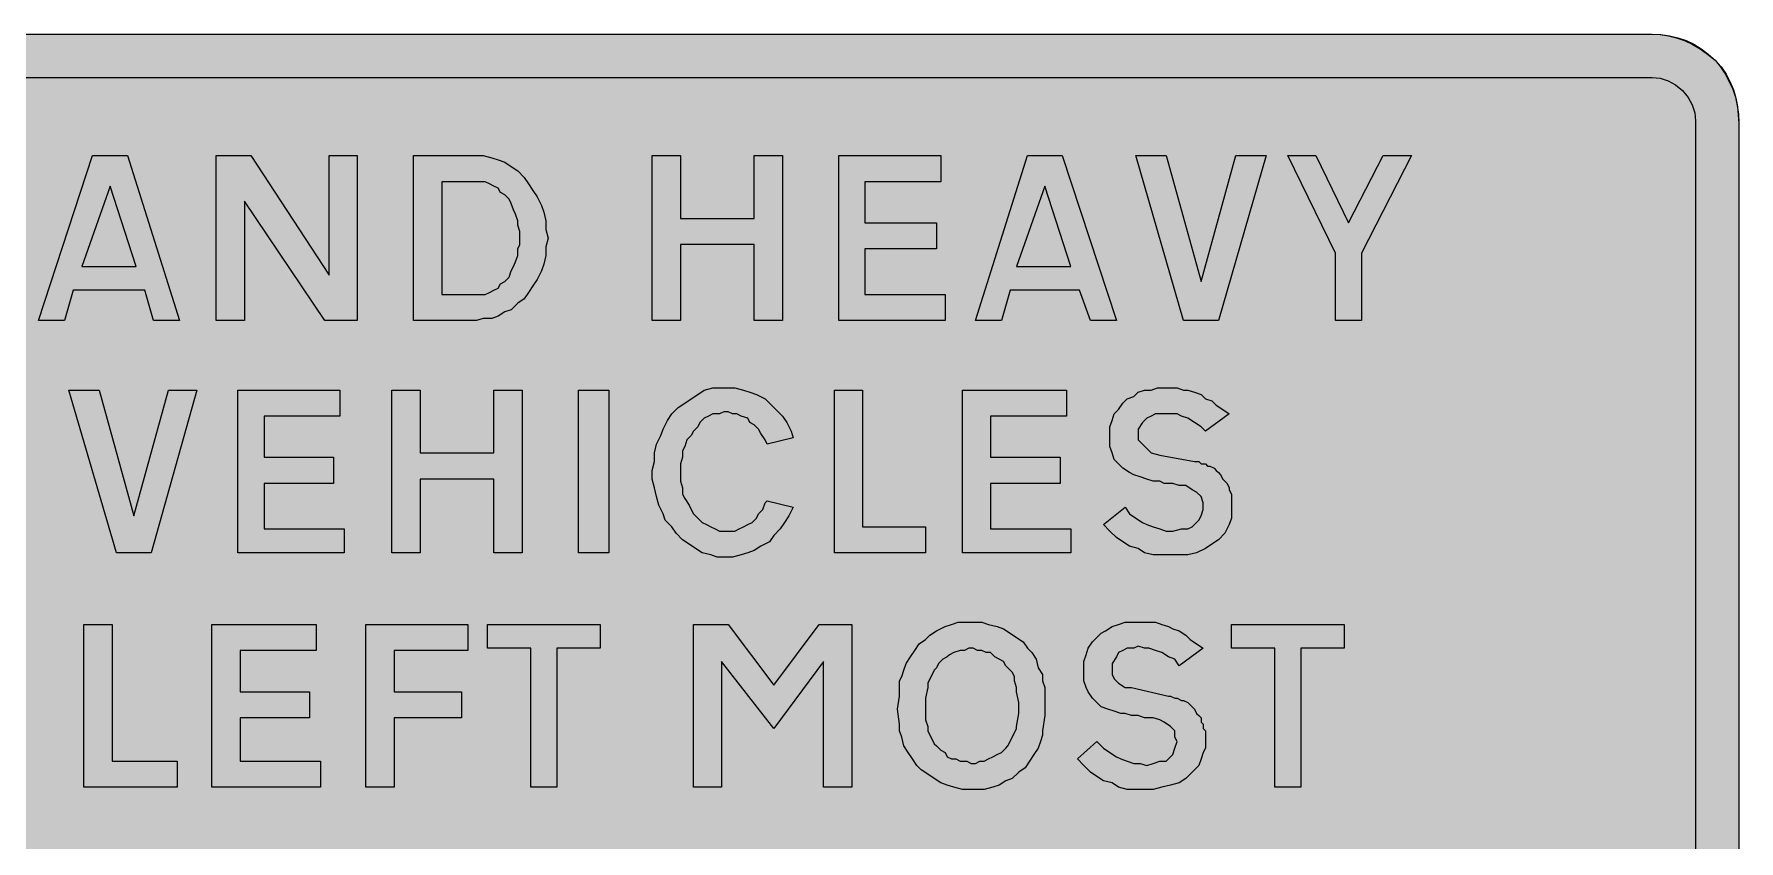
# Model space of a CAD drawing. Header units: metres. Extents: x 69 to 500, y 13 to 261.
# Drawn here: x 264.1 to 499.9, y 149.5 to 261 of the extents above; entities that cross this region are included whole.
import ezdxf

# ---------------------------------------------------------------- set-up
doc = ezdxf.new("R2010")
doc.units = ezdxf.units.M
for name, color, linetype, true_color in [('FILL_BLUE_0000FF', 7, 'Continuous', 0x0000ff), ('FILL_WHITE_FFFFFF', 7, 'Continuous', 0xffffff), ('STROKE_BLUE_0000FF', 7, 'Continuous', 0x0000ff)]:
    doc.layers.add(name, color=color, linetype=linetype, true_color=true_color)

msp = doc.modelspace()

# ---------------------------------------------------------------- hatches: boundary and pattern name
at = {"layer": 'FILL_BLUE_0000FF', "true_color": 0x0000ff}
h = msp.add_hatch(color=7, dxfattribs=at)
h.dxf.hatch_style = 1
h.paths.add_polyline_path([(487.95, 255), (489.07, 254.89), (490.16, 254.55), (491.2, 253.99), (492.15, 253.2), (492.94, 252.25), (493.5, 251.21), (493.84, 250.12), (493.95, 249), (493.95, 25.2), (493.91, 24), (493.65, 22.8), (493.01, 21.75), (492.15, 20.7), (491.25, 19.99), (490.35, 19.5), (489.15, 19.09), (487.95, 18.9), (80.85, 18.9), (79.73, 19.01), (78.64, 19.35), (77.6, 19.91), (76.65, 20.7), (75.79, 21.75), (75.15, 22.8), (74.89, 24), (74.85, 25.2), (74.85, 249), (74.96, 250.12), (75.3, 251.21), (75.86, 252.25), (76.65, 253.2), (77.6, 253.99), (78.64, 254.55), (79.73, 254.89), (80.85, 255), (487.95, 255)])
at = {"layer": 'FILL_WHITE_FFFFFF', "true_color": 0xffffff}
h = msp.add_hatch(color=7, dxfattribs=at)
h.dxf.hatch_style = 1
h.paths.add_polyline_path([(487.95, 261), (489.07, 260.94), (490.2, 260.78), (491.31, 260.49), (492.41, 260.1), (493.5, 259.59), (494.57, 258.98), (495.62, 258.24), (496.65, 257.4), (497.48, 256.46), (498.18, 255.45), (498.75, 254.38), (499.2, 253.28), (499.54, 252.14), (499.77, 250.99), (499.95, 248.7), (499.95, 25.2), (499.87, 22.95), (499.7, 21.83), (499.35, 20.7), (498.84, 19.58), (498.22, 18.49), (497.49, 17.45), (496.65, 16.5), (495.7, 15.66), (494.66, 14.93), (493.57, 14.31), (492.45, 13.8), (491.32, 13.41), (490.2, 13.13), (489.07, 12.96), (487.95, 12.9), (80.85, 12.9), (79.73, 12.96), (78.61, 13.13), (77.51, 13.41), (76.42, 13.8), (75.37, 14.31), (74.35, 14.93), (73.38, 15.66), (72.45, 16.5), (71.52, 17.44), (70.75, 18.45), (70.12, 19.52), (69.64, 20.63), (69.28, 21.76), (69.03, 22.91), (68.85, 25.2), (68.85, 248.7), (69.03, 250.99), (69.28, 252.14), (69.64, 253.28), (70.12, 254.38), (70.75, 255.45), (71.52, 256.46), (72.45, 257.4), (73.38, 258.24), (74.35, 258.98), (75.37, 259.59), (76.42, 260.1), (77.51, 260.49), (78.61, 260.78), (79.73, 260.94), (80.85, 261), (487.95, 261)])
h = msp.add_hatch(color=7, dxfattribs=at)
h.dxf.hatch_style = 1
h.paths.add_polyline_path([(277.05, 244.2), (284.25, 221.4), (280.65, 221.4), (279.45, 225.6), (269.55, 225.6), (268.35, 221.4), (264.75, 221.4), (272.25, 244.2), (277.05, 244.2)])
h.paths.add_polyline_path([(274.65, 240), (270.75, 228.9), (278.25, 228.9), (274.65, 240)], flags=16)
h = msp.add_hatch(color=7, dxfattribs=at)
h.dxf.hatch_style = 1
h.paths.add_polyline_path([(294.15, 244.2), (304.95, 227.7), (304.95, 244.2), (308.85, 244.2), (308.85, 221.4), (304.35, 221.4), (293.25, 237.9), (293.25, 221.4), (289.35, 221.4), (289.35, 244.2), (294.15, 244.2)])
h = msp.add_hatch(color=7, dxfattribs=at)
h.dxf.hatch_style = 1
h.paths.add_polyline_path([(326.25, 244.2), (327.45, 243.9), (328.35, 243.6), (329.25, 243.3), (330.15, 242.7), (331.05, 242.1), (331.95, 241.2), (332.55, 240.3), (333.15, 239.4), (333.75, 238.5), (334.35, 237.3), (334.65, 236.4), (334.95, 235.2), (334.95, 234), (335.25, 232.8), (334.95, 231.6), (334.95, 230.4), (334.65, 229.2), (334.35, 228.3), (333.75, 227.1), (333.15, 226.2), (332.55, 225.3), (331.95, 224.4), (331.05, 223.8), (330.15, 222.9), (329.25, 222.6), (328.35, 222), (327.45, 221.7), (326.25, 221.7), (325.35, 221.4), (316.65, 221.4), (316.65, 244.2), (325.35, 244.2), (326.25, 244.2)])
h.paths.add_polyline_path([(326.55, 225), (327.15, 225.3), (327.75, 225.6), (328.35, 225.9), (328.65, 226.5), (329.25, 226.8), (329.85, 227.4), (330.15, 228.3), (330.45, 228.9), (330.75, 229.5), (331.05, 230.4), (331.05, 231.3), (331.35, 231.9), (331.35, 232.8), (331.35, 233.7), (331.05, 234.6), (331.05, 235.2), (330.75, 236.1), (330.45, 236.7), (330.15, 237.6), (329.85, 238.2), (329.25, 238.8), (328.65, 239.1), (328.35, 239.7), (327.75, 240), (327.15, 240.3), (326.55, 240.6), (325.95, 240.6), (325.35, 240.6), (320.55, 240.6), (320.55, 225), (325.35, 225), (325.95, 225), (326.55, 225)], flags=16)
h = msp.add_hatch(color=7, dxfattribs=at)
h.dxf.hatch_style = 1
h.paths.add_polyline_path([(353.55, 244.2), (353.55, 235.5), (363.75, 235.5), (363.75, 244.2), (367.65, 244.2), (367.65, 221.4), (363.75, 221.4), (363.75, 231.9), (353.55, 231.9), (353.55, 221.4), (349.65, 221.4), (349.65, 244.2), (353.55, 244.2)])
h = msp.add_hatch(color=7, dxfattribs=at)
h.dxf.hatch_style = 1
h.paths.add_polyline_path([(389.55, 244.2), (389.55, 240.6), (379.05, 240.6), (379.05, 234.9), (388.95, 234.9), (388.95, 231.3), (379.05, 231.3), (379.05, 225), (390.15, 225), (390.15, 221.4), (375.45, 221.4), (375.45, 244.2), (389.55, 244.2)])
h = msp.add_hatch(color=7, dxfattribs=at)
h.dxf.hatch_style = 1
h.paths.add_polyline_path([(406.35, 244.2), (413.85, 221.4), (410.25, 221.4), (408.75, 225.6), (399.15, 225.6), (397.95, 221.4), (394.35, 221.4), (401.55, 244.2), (406.35, 244.2)])
h.paths.add_polyline_path([(403.95, 240), (400.05, 228.9), (407.55, 228.9), (403.95, 240)], flags=16)
h = msp.add_hatch(color=7, dxfattribs=at)
h.dxf.hatch_style = 1
h.paths.add_polyline_path([(420.75, 244.2), (425.55, 226.8), (430.35, 244.2), (434.55, 244.2), (427.95, 221.4), (423.15, 221.4), (416.55, 244.2), (420.75, 244.2)])
h = msp.add_hatch(color=7, dxfattribs=at)
h.dxf.hatch_style = 1
h.paths.add_polyline_path([(441.45, 244.2), (445.95, 234.9), (450.75, 244.2), (454.65, 244.2), (447.75, 230.7), (447.75, 221.4), (444.15, 221.4), (444.15, 230.7), (437.55, 244.2), (441.45, 244.2)])
h = msp.add_hatch(color=7, dxfattribs=at)
h.dxf.hatch_style = 1
h.paths.add_polyline_path([(273.15, 211.8), (277.95, 194.4), (282.75, 211.8), (286.65, 211.8), (280.35, 189.3), (275.55, 189.3), (268.95, 211.8), (273.15, 211.8)])
h = msp.add_hatch(color=7, dxfattribs=at)
h.dxf.hatch_style = 1
h.paths.add_polyline_path([(306.45, 211.8), (306.45, 208.2), (295.95, 208.2), (295.95, 202.5), (305.55, 202.5), (305.55, 198.9), (295.95, 198.9), (295.95, 192.6), (307.05, 192.6), (307.05, 189.3), (292.35, 189.3), (292.35, 211.8), (306.45, 211.8)])
h = msp.add_hatch(color=7, dxfattribs=at)
h.dxf.hatch_style = 1
h.paths.add_polyline_path([(317.55, 211.8), (317.55, 203.1), (327.75, 203.1), (327.75, 211.8), (331.65, 211.8), (331.65, 189.3), (327.75, 189.3), (327.75, 199.5), (317.55, 199.5), (317.55, 189.3), (313.65, 189.3), (313.65, 211.8), (317.55, 211.8)])
h = msp.add_hatch(color=7, dxfattribs=at)
h.dxf.hatch_style = 1
h.paths.add_polyline_path([(343.65, 211.8), (343.65, 189.3), (339.45, 189.3), (339.45, 211.8), (343.65, 211.8)])
h = msp.add_hatch(color=7, dxfattribs=at)
h.dxf.hatch_style = 1
h.paths.add_polyline_path([(368.55, 194.4), (367.95, 193.5), (367.35, 192.6), (366.45, 191.7), (365.85, 190.8), (364.65, 190.2), (363.75, 189.6), (362.85, 189.3), (361.95, 189), (360.75, 188.7), (359.85, 188.7), (358.65, 188.7), (357.75, 189), (356.55, 189.3), (355.65, 189.9), (354.75, 190.5), (353.85, 191.1), (352.95, 192), (352.35, 192.9), (351.45, 193.8), (351.15, 194.7), (350.55, 195.9), (350.25, 197.1), (349.95, 198.3), (349.65, 199.5), (349.65, 200.7), (349.95, 201.9), (349.95, 203.1), (350.25, 204.3), (350.85, 205.5), (351.15, 206.4), (351.75, 207.6), (352.35, 208.5), (353.25, 209.4), (354.15, 210), (355.05, 210.6), (355.95, 211.2), (356.85, 211.8), (358.05, 212.1), (358.95, 212.1), (360.15, 212.1), (361.05, 212.1), (362.25, 211.8), (363.15, 211.5), (364.05, 211.2), (365.25, 210.6), (366.15, 209.7), (366.75, 209.1), (367.65, 208.2), (368.25, 207.3), (368.85, 206.1), (369.15, 205.2), (365.55, 204.3), (365.25, 204.9), (364.65, 205.8), (364.35, 206.4), (363.75, 207), (363.15, 207.3), (362.85, 207.9), (361.95, 208.2), (361.35, 208.5), (360.75, 208.5), (360.15, 208.8), (359.55, 208.8), (358.95, 208.5), (358.05, 208.5), (357.45, 208.2), (356.85, 207.9), (356.25, 207.3), (355.95, 206.7), (355.35, 206.1), (355.05, 205.5), (354.45, 204.9), (354.15, 204), (353.85, 203.4), (353.85, 202.5), (353.55, 201.6), (353.55, 200.7), (353.55, 200.1), (353.55, 199.2), (353.85, 198.3), (353.85, 197.4), (354.15, 196.8), (354.75, 195.9), (355.05, 195.3), (355.35, 194.7), (355.95, 194.1), (356.55, 193.5), (357.15, 193.2), (357.75, 192.9), (358.35, 192.6), (358.95, 192.3), (359.55, 192.3), (360.15, 192.3), (361.05, 192.3), (361.65, 192.6), (362.25, 192.9), (362.85, 193.2), (363.45, 193.5), (364.05, 194.1), (364.35, 194.7), (364.95, 195.3), (365.25, 196.2), (365.55, 196.5), (369.15, 195.6), (368.55, 194.4)])
h = msp.add_hatch(color=7, dxfattribs=at)
h.dxf.hatch_style = 1
h.paths.add_polyline_path([(378.75, 211.8), (378.75, 192.9), (387.45, 192.9), (387.45, 189.3), (374.85, 189.3), (374.85, 211.8), (378.75, 211.8)])
h = msp.add_hatch(color=7, dxfattribs=at)
h.dxf.hatch_style = 1
h.paths.add_polyline_path([(406.95, 211.8), (406.95, 208.2), (396.45, 208.2), (396.45, 202.5), (406.05, 202.5), (406.05, 198.9), (396.45, 198.9), (396.45, 192.6), (407.55, 192.6), (407.55, 189.3), (392.55, 189.3), (392.55, 211.8), (406.95, 211.8)])
h = msp.add_hatch(color=7, dxfattribs=at)
h.dxf.hatch_style = 1
h.paths.add_polyline_path([(415.65, 194.7), (416.55, 194.1), (417.45, 193.5), (418.05, 193.2), (418.95, 192.9), (419.85, 192.6), (420.75, 192.3), (421.65, 192.3), (422.85, 192.6), (423.75, 192.6), (424.35, 192.9), (424.95, 193.5), (425.25, 193.8), (425.55, 194.4), (425.85, 195.3), (425.85, 196.2), (425.55, 197.1), (424.95, 197.7), (424.35, 198), (423.45, 198.6), (422.55, 198.6), (421.65, 198.9), (420.45, 198.9), (419.85, 199.2), (418.95, 199.2), (418.05, 199.5), (417.15, 199.8), (416.25, 200.1), (415.65, 200.4), (414.75, 201), (414.15, 201.6), (413.55, 202.2), (413.25, 203.1), (412.95, 204), (412.95, 204.9), (412.95, 205.8), (412.95, 206.7), (413.25, 207.6), (413.55, 208.5), (414.15, 209.1), (414.75, 210), (415.35, 210.6), (416.25, 210.9), (416.85, 211.5), (417.75, 211.8), (418.65, 211.8), (419.55, 212.1), (420.45, 212.1), (421.35, 212.1), (422.25, 212.1), (423.15, 211.8), (423.75, 211.8), (424.65, 211.5), (425.55, 211.2), (426.15, 210.6), (427.05, 210.3), (427.65, 209.7), (428.55, 209.1), (429.45, 208.5), (426.15, 206.1), (425.55, 206.7), (424.65, 207.3), (423.75, 207.9), (422.85, 208.2), (422.25, 208.5), (421.35, 208.5), (420.45, 208.5), (419.85, 208.5), (419.25, 208.5), (418.65, 208.2), (418.05, 207.9), (417.45, 207.3), (416.85, 206.4), (416.85, 205.8), (416.85, 204.9), (417.45, 204.3), (418.05, 203.7), (418.65, 203.1), (419.85, 202.8), (424.65, 201.9), (425.25, 201.9), (425.55, 201.6), (426.15, 201.6), (426.45, 201.3), (426.75, 201.3), (427.35, 201), (427.65, 200.7), (427.95, 200.4), (428.25, 200.1), (428.55, 199.5), (428.85, 199.2), (429.15, 198.9), (429.45, 198.3), (429.45, 198), (429.75, 197.4), (429.75, 197.1), (429.75, 196.5), (429.75, 196.2), (429.75, 195.6), (429.75, 194.7), (429.75, 194.1), (429.45, 193.2), (428.85, 192), (427.95, 191.1), (427.05, 190.5), (426.15, 189.9), (424.95, 189.3), (423.75, 189), (422.55, 189), (421.35, 189), (420.15, 189), (418.95, 189), (417.75, 189.3), (416.85, 189.9), (415.65, 190.2), (414.75, 190.8), (413.85, 191.4), (412.95, 192.3), (412.05, 193.2), (415.05, 195.6), (415.65, 194.7)])
h = msp.add_hatch(color=7, dxfattribs=at)
h.dxf.hatch_style = 1
h.paths.add_polyline_path([(274.95, 179.4), (274.95, 160.5), (283.95, 160.5), (283.95, 156.9), (271.05, 156.9), (271.05, 179.4), (274.95, 179.4)])
h = msp.add_hatch(color=7, dxfattribs=at)
h.dxf.hatch_style = 1
h.paths.add_polyline_path([(303.15, 179.4), (303.15, 175.8), (292.65, 175.8), (292.65, 170.1), (302.25, 170.1), (302.25, 166.5), (292.65, 166.5), (292.65, 160.5), (303.75, 160.5), (303.75, 156.9), (288.75, 156.9), (288.75, 179.4), (303.15, 179.4)])
h = msp.add_hatch(color=7, dxfattribs=at)
h.dxf.hatch_style = 1
h.paths.add_polyline_path([(324.15, 179.4), (324.15, 175.8), (313.95, 175.8), (313.95, 170.1), (323.25, 170.1), (323.25, 166.5), (313.95, 166.5), (313.95, 156.9), (310.05, 156.9), (310.05, 179.4), (324.15, 179.4)])
h = msp.add_hatch(color=7, dxfattribs=at)
h.dxf.hatch_style = 1
h.paths.add_polyline_path([(342.45, 179.4), (342.45, 176.1), (336.45, 176.1), (336.45, 156.9), (332.85, 156.9), (332.85, 176.1), (326.85, 176.1), (326.85, 179.4), (342.45, 179.4)])
h = msp.add_hatch(color=7, dxfattribs=at)
h.dxf.hatch_style = 1
h.paths.add_polyline_path([(360.15, 179.4), (366.45, 171), (372.75, 179.4), (377.25, 179.4), (377.25, 156.9), (373.35, 156.9), (373.35, 174.3), (366.45, 165), (359.25, 174.3), (359.25, 156.9), (355.35, 156.9), (355.35, 179.4), (360.15, 179.4)])
h = msp.add_hatch(color=7, dxfattribs=at)
h.dxf.hatch_style = 1
h.paths.add_polyline_path([(403.95, 168.6), (403.95, 166.8), (403.65, 164.7), (403.65, 164.1), (403.35, 163.2), (403.05, 162.3), (402.45, 161.4), (401.85, 160.5), (401.25, 159.6), (400.35, 159), (399.45, 158.1), (398.55, 157.8), (397.65, 157.2), (396.75, 156.9), (395.55, 156.6), (394.65, 156.6), (393.45, 156.6), (392.55, 156.6), (391.35, 156.9), (390.45, 157.2), (389.55, 157.5), (388.65, 158.1), (387.75, 158.7), (386.85, 159.3), (386.25, 159.9), (385.65, 160.8), (385.05, 161.7), (384.45, 162.6), (384.15, 163.8), (383.85, 164.7), (383.85, 165.6), (383.55, 167.7), (383.85, 169.5), (383.85, 171.6), (384.15, 172.2), (384.45, 173.1), (384.75, 174), (385.35, 174.9), (385.95, 175.8), (386.55, 176.7), (387.45, 177.3), (388.05, 177.9), (388.95, 178.5), (390.15, 179.1), (391.05, 179.4), (391.95, 179.7), (393.15, 179.7), (394.05, 179.7), (395.25, 179.7), (396.15, 179.4), (397.35, 179.1), (398.25, 178.8), (399.15, 178.2), (400.05, 177.6), (400.95, 177), (401.55, 176.1), (402.15, 175.5), (402.75, 174.6), (403.05, 173.4), (403.65, 172.5), (403.65, 171.6), (403.95, 170.7), (403.95, 168.6)])
h.paths.add_polyline_path([(399.75, 172.2), (399.45, 172.8), (399.15, 173.1), (398.55, 173.7), (398.25, 174.3), (397.65, 174.6), (397.05, 174.9), (396.45, 175.5), (395.85, 175.5), (395.25, 175.8), (394.65, 175.8), (394.05, 176.1), (393.45, 176.1), (392.85, 175.8), (392.25, 175.8), (391.35, 175.5), (390.75, 175.2), (390.45, 174.9), (389.85, 174.6), (389.25, 174), (388.95, 173.4), (388.65, 173.1), (388.35, 172.5), (388.05, 171.9), (387.75, 171.3), (387.75, 170.7), (387.45, 169.2), (387.45, 167.7), (387.45, 166.2), (387.75, 165.3), (387.75, 164.7), (388.05, 164.1), (388.35, 163.5), (388.65, 162.9), (388.95, 162.6), (389.55, 162), (390.15, 161.7), (390.45, 161.1), (391.05, 160.8), (391.65, 160.8), (392.25, 160.5), (393.15, 160.5), (393.75, 160.2), (394.35, 160.2), (394.95, 160.5), (395.55, 160.5), (396.15, 160.8), (396.75, 161.1), (397.35, 161.4), (397.95, 161.7), (398.55, 162.3), (398.85, 162.6), (399.15, 163.2), (399.45, 163.8), (399.75, 164.4), (400.05, 165), (400.05, 165.3), (400.35, 167.1), (400.35, 168.6), (400.05, 170.1), (400.05, 170.7), (399.75, 171.6), (399.75, 172.2)], flags=16)
h = msp.add_hatch(color=7, dxfattribs=at)
h.dxf.hatch_style = 1
h.paths.add_polyline_path([(412.05, 162.3), (412.95, 161.7), (413.85, 161.1), (414.45, 160.8), (415.35, 160.5), (416.25, 160.2), (417.15, 160.2), (418.05, 159.9), (418.95, 160.2), (419.85, 160.5), (420.75, 160.5), (421.35, 161.1), (421.65, 161.4), (421.95, 162.3), (422.25, 163.2), (421.95, 163.8), (421.95, 164.7), (421.35, 165.3), (420.45, 165.9), (419.85, 166.2), (418.95, 166.5), (417.75, 166.5), (416.85, 166.8), (415.95, 166.8), (415.05, 167.1), (414.45, 167.1), (413.55, 167.4), (412.65, 167.7), (411.75, 168), (411.15, 168.6), (410.55, 169.2), (409.95, 170.1), (409.65, 170.7), (409.35, 171.6), (409.35, 172.5), (409.35, 173.4), (409.35, 174.3), (409.65, 175.2), (409.95, 176.1), (410.55, 177), (411.15, 177.6), (411.75, 178.2), (412.35, 178.5), (413.25, 179.1), (414.15, 179.4), (415.05, 179.7), (415.95, 179.7), (416.85, 179.7), (417.75, 179.7), (418.65, 179.7), (419.25, 179.7), (420.15, 179.4), (421.05, 179.1), (421.65, 178.8), (422.55, 178.5), (423.45, 177.9), (424.05, 177.3), (424.95, 176.7), (425.85, 176.1), (422.55, 173.7), (421.95, 174.6), (421.05, 174.9), (420.15, 175.5), (419.25, 175.8), (418.35, 176.1), (417.75, 176.1), (416.85, 176.4), (416.25, 176.1), (415.35, 176.1), (414.75, 175.8), (414.15, 175.5), (413.85, 174.9), (413.25, 174), (413.25, 173.4), (413.25, 172.5), (413.55, 171.9), (414.15, 171.3), (415.05, 170.7), (415.95, 170.7), (421.05, 169.5), (421.35, 169.5), (421.95, 169.2), (422.25, 169.2), (422.85, 168.9), (423.15, 168.9), (423.75, 168.6), (424.05, 168.3), (424.35, 168), (424.65, 167.7), (424.95, 167.1), (425.25, 166.8), (425.55, 166.5), (425.55, 165.9), (425.85, 165.6), (425.85, 165), (426.15, 164.7), (426.15, 164.1), (426.15, 163.8), (426.15, 163.2), (426.15, 162.3), (425.85, 161.7), (425.55, 160.8), (425.25, 159.9), (424.35, 159), (423.45, 158.1), (422.55, 157.5), (421.35, 157.2), (420.15, 156.9), (418.95, 156.6), (417.75, 156.6), (416.55, 156.6), (415.35, 156.6), (414.15, 156.9), (413.25, 157.5), (412.05, 157.8), (411.15, 158.4), (410.25, 159), (409.35, 159.9), (408.45, 160.8), (411.15, 163.2), (412.05, 162.3)])
h = msp.add_hatch(color=7, dxfattribs=at)
h.dxf.hatch_style = 1
h.paths.add_polyline_path([(445.35, 179.4), (445.35, 176.1), (439.35, 176.1), (439.35, 156.9), (435.75, 156.9), (435.75, 176.1), (429.75, 176.1), (429.75, 179.4), (445.35, 179.4)])

# ---------------------------------------------------------------- linework, layer by layer
at = {"layer": 'FILL_BLUE_0000FF', "lineweight": 0, "true_color": 0x0000ff}
msp.add_lwpolyline([(80.85, 255), (487.95, 255), (489.07, 254.89), (490.16, 254.55), (491.2, 253.99), (492.15, 253.2), (492.94, 252.25), (493.5, 251.21), (493.84, 250.12), (493.95, 249), (493.95, 25.2), (493.91, 24), (493.65, 22.8), (493.01, 21.75), (492.15, 20.7), (491.25, 19.99), (490.35, 19.5), (489.15, 19.09), (487.95, 18.9), (80.85, 18.9)], dxfattribs=at)
at = {"layer": 'FILL_WHITE_FFFFFF', "lineweight": 0, "true_color": 0xffffff}
msp.add_lwpolyline([(80.85, 261), (487.95, 261), (489.07, 260.94), (490.2, 260.78), (491.31, 260.49), (492.41, 260.1), (493.5, 259.59), (494.57, 258.98), (495.62, 258.24), (496.65, 257.4), (497.48, 256.46), (498.18, 255.45), (498.75, 254.38), (499.2, 253.28), (499.54, 252.14), (499.77, 250.99), (499.95, 248.7), (499.95, 25.2)], dxfattribs=at)
for points in [[(277.05, 244.2), (284.25, 221.4), (280.65, 221.4), (279.45, 225.6), (269.55, 225.6), (268.35, 221.4), (264.75, 221.4), (272.25, 244.2)], [(294.15, 244.2), (304.95, 227.7), (304.95, 244.2), (308.85, 244.2), (308.85, 221.4), (304.35, 221.4), (293.25, 237.9), (293.25, 221.4), (289.35, 221.4), (289.35, 244.2)], [(326.25, 244.2), (327.45, 243.9), (328.35, 243.6), (329.25, 243.3), (330.15, 242.7), (331.05, 242.1), (331.95, 241.2), (332.55, 240.3), (333.15, 239.4), (333.75, 238.5), (334.35, 237.3), (334.65, 236.4), (334.95, 235.2), (334.95, 234), (335.25, 232.8), (334.95, 231.6), (334.95, 230.4), (334.65, 229.2), (334.35, 228.3), (333.75, 227.1), (333.15, 226.2), (332.55, 225.3), (331.95, 224.4), (331.05, 223.8), (330.15, 222.9), (329.25, 222.6), (328.35, 222), (327.45, 221.7), (326.25, 221.7), (325.35, 221.4), (316.65, 221.4), (316.65, 244.2), (325.35, 244.2)], [(353.55, 244.2), (353.55, 235.5), (363.75, 235.5), (363.75, 244.2), (367.65, 244.2), (367.65, 221.4), (363.75, 221.4), (363.75, 231.9), (353.55, 231.9), (353.55, 221.4), (349.65, 221.4), (349.65, 244.2)], [(389.55, 244.2), (389.55, 240.6), (379.05, 240.6), (379.05, 234.9), (388.95, 234.9), (388.95, 231.3), (379.05, 231.3), (379.05, 225), (390.15, 225), (390.15, 221.4), (375.45, 221.4), (375.45, 244.2)], [(406.35, 244.2), (413.85, 221.4), (410.25, 221.4), (408.75, 225.6), (399.15, 225.6), (397.95, 221.4), (394.35, 221.4), (401.55, 244.2)], [(420.75, 244.2), (425.55, 226.8), (430.35, 244.2), (434.55, 244.2), (427.95, 221.4), (423.15, 221.4), (416.55, 244.2)], [(441.45, 244.2), (445.95, 234.9), (450.75, 244.2), (454.65, 244.2), (447.75, 230.7), (447.75, 221.4), (444.15, 221.4), (444.15, 230.7), (437.55, 244.2)], [(326.55, 225), (327.15, 225.3), (327.75, 225.6), (328.35, 225.9), (328.65, 226.5), (329.25, 226.8), (329.85, 227.4), (330.15, 228.3), (330.45, 228.9), (330.75, 229.5), (331.05, 230.4), (331.05, 231.3), (331.35, 231.9), (331.35, 232.8), (331.35, 233.7), (331.05, 234.6), (331.05, 235.2), (330.75, 236.1), (330.45, 236.7), (330.15, 237.6), (329.85, 238.2), (329.25, 238.8), (328.65, 239.1), (328.35, 239.7), (327.75, 240), (327.15, 240.3), (326.55, 240.6), (325.95, 240.6), (325.35, 240.6), (320.55, 240.6), (320.55, 225), (325.35, 225), (325.95, 225)], [(274.65, 240), (270.75, 228.9), (278.25, 228.9)], [(403.95, 240), (400.05, 228.9), (407.55, 228.9)], [(273.15, 211.8), (277.95, 194.4), (282.75, 211.8), (286.65, 211.8), (280.35, 189.3), (275.55, 189.3), (268.95, 211.8)], [(306.45, 211.8), (306.45, 208.2), (295.95, 208.2), (295.95, 202.5), (305.55, 202.5), (305.55, 198.9), (295.95, 198.9), (295.95, 192.6), (307.05, 192.6), (307.05, 189.3), (292.35, 189.3), (292.35, 211.8)], [(317.55, 211.8), (317.55, 203.1), (327.75, 203.1), (327.75, 211.8), (331.65, 211.8), (331.65, 189.3), (327.75, 189.3), (327.75, 199.5), (317.55, 199.5), (317.55, 189.3), (313.65, 189.3), (313.65, 211.8)], [(343.65, 211.8), (343.65, 189.3), (339.45, 189.3), (339.45, 211.8)], [(368.55, 194.4), (367.95, 193.5), (367.35, 192.6), (366.45, 191.7), (365.85, 190.8), (364.65, 190.2), (363.75, 189.6), (362.85, 189.3), (361.95, 189), (360.75, 188.7), (359.85, 188.7), (358.65, 188.7), (357.75, 189), (356.55, 189.3), (355.65, 189.9), (354.75, 190.5), (353.85, 191.1), (352.95, 192), (352.35, 192.9), (351.45, 193.8), (351.15, 194.7), (350.55, 195.9), (350.25, 197.1), (349.95, 198.3), (349.65, 199.5), (349.65, 200.7), (349.95, 201.9), (349.95, 203.1), (350.25, 204.3), (350.85, 205.5), (351.15, 206.4), (351.75, 207.6), (352.35, 208.5), (353.25, 209.4), (354.15, 210), (355.05, 210.6), (355.95, 211.2), (356.85, 211.8), (358.05, 212.1), (358.95, 212.1), (360.15, 212.1), (361.05, 212.1), (362.25, 211.8), (363.15, 211.5), (364.05, 211.2), (365.25, 210.6), (366.15, 209.7), (366.75, 209.1), (367.65, 208.2), (368.25, 207.3), (368.85, 206.1), (369.15, 205.2), (365.55, 204.3), (365.25, 204.9), (364.65, 205.8), (364.35, 206.4), (363.75, 207), (363.15, 207.3), (362.85, 207.9), (361.95, 208.2), (361.35, 208.5), (360.75, 208.5), (360.15, 208.8), (359.55, 208.8), (358.95, 208.5), (358.05, 208.5), (357.45, 208.2), (356.85, 207.9), (356.25, 207.3), (355.95, 206.7), (355.35, 206.1), (355.05, 205.5), (354.45, 204.9), (354.15, 204), (353.85, 203.4), (353.85, 202.5), (353.55, 201.6), (353.55, 200.7), (353.55, 200.1), (353.55, 199.2), (353.85, 198.3), (353.85, 197.4), (354.15, 196.8), (354.75, 195.9), (355.05, 195.3), (355.35, 194.7), (355.95, 194.1), (356.55, 193.5), (357.15, 193.2), (357.75, 192.9), (358.35, 192.6), (358.95, 192.3), (359.55, 192.3), (360.15, 192.3), (361.05, 192.3), (361.65, 192.6), (362.25, 192.9), (362.85, 193.2), (363.45, 193.5), (364.05, 194.1), (364.35, 194.7), (364.95, 195.3), (365.25, 196.2), (365.55, 196.5), (369.15, 195.6)], [(378.75, 211.8), (378.75, 192.9), (387.45, 192.9), (387.45, 189.3), (374.85, 189.3), (374.85, 211.8)], [(406.95, 211.8), (406.95, 208.2), (396.45, 208.2), (396.45, 202.5), (406.05, 202.5), (406.05, 198.9), (396.45, 198.9), (396.45, 192.6), (407.55, 192.6), (407.55, 189.3), (392.55, 189.3), (392.55, 211.8)], [(415.65, 194.7), (416.55, 194.1), (417.45, 193.5), (418.05, 193.2), (418.95, 192.9), (419.85, 192.6), (420.75, 192.3), (421.65, 192.3), (422.85, 192.6), (423.75, 192.6), (424.35, 192.9), (424.95, 193.5), (425.25, 193.8), (425.55, 194.4), (425.85, 195.3), (425.85, 196.2), (425.55, 197.1), (424.95, 197.7), (424.35, 198), (423.45, 198.6), (422.55, 198.6), (421.65, 198.9), (420.45, 198.9), (419.85, 199.2), (418.95, 199.2), (418.05, 199.5), (417.15, 199.8), (416.25, 200.1), (415.65, 200.4), (414.75, 201), (414.15, 201.6), (413.55, 202.2), (413.25, 203.1), (412.95, 204), (412.95, 204.9), (412.95, 205.8), (412.95, 206.7), (413.25, 207.6), (413.55, 208.5), (414.15, 209.1), (414.75, 210), (415.35, 210.6), (416.25, 210.9), (416.85, 211.5), (417.75, 211.8), (418.65, 211.8), (419.55, 212.1), (420.45, 212.1), (421.35, 212.1), (422.25, 212.1), (423.15, 211.8), (423.75, 211.8), (424.65, 211.5), (425.55, 211.2), (426.15, 210.6), (427.05, 210.3), (427.65, 209.7), (428.55, 209.1), (429.45, 208.5), (426.15, 206.1), (425.55, 206.7), (424.65, 207.3), (423.75, 207.9), (422.85, 208.2), (422.25, 208.5), (421.35, 208.5), (420.45, 208.5), (419.85, 208.5), (419.25, 208.5), (418.65, 208.2), (418.05, 207.9), (417.45, 207.3), (416.85, 206.4), (416.85, 205.8), (416.85, 204.9), (417.45, 204.3), (418.05, 203.7), (418.65, 203.1), (419.85, 202.8), (424.65, 201.9), (425.25, 201.9), (425.55, 201.6), (426.15, 201.6), (426.45, 201.3), (426.75, 201.3), (427.35, 201), (427.65, 200.7), (427.95, 200.4), (428.25, 200.1), (428.55, 199.5), (428.85, 199.2), (429.15, 198.9), (429.45, 198.3), (429.45, 198), (429.75, 197.4), (429.75, 197.1), (429.75, 196.5), (429.75, 196.2), (429.75, 195.6), (429.75, 194.7), (429.75, 194.1), (429.45, 193.2), (428.85, 192), (427.95, 191.1), (427.05, 190.5), (426.15, 189.9), (424.95, 189.3), (423.75, 189), (422.55, 189), (421.35, 189), (420.15, 189), (418.95, 189), (417.75, 189.3), (416.85, 189.9), (415.65, 190.2), (414.75, 190.8), (413.85, 191.4), (412.95, 192.3), (412.05, 193.2), (415.05, 195.6)], [(274.95, 179.4), (274.95, 160.5), (283.95, 160.5), (283.95, 156.9), (271.05, 156.9), (271.05, 179.4)], [(303.15, 179.4), (303.15, 175.8), (292.65, 175.8), (292.65, 170.1), (302.25, 170.1), (302.25, 166.5), (292.65, 166.5), (292.65, 160.5), (303.75, 160.5), (303.75, 156.9), (288.75, 156.9), (288.75, 179.4)], [(324.15, 179.4), (324.15, 175.8), (313.95, 175.8), (313.95, 170.1), (323.25, 170.1), (323.25, 166.5), (313.95, 166.5), (313.95, 156.9), (310.05, 156.9), (310.05, 179.4)], [(342.45, 179.4), (342.45, 176.1), (336.45, 176.1), (336.45, 156.9), (332.85, 156.9), (332.85, 176.1), (326.85, 176.1), (326.85, 179.4)], [(360.15, 179.4), (366.45, 171), (372.75, 179.4), (377.25, 179.4), (377.25, 156.9), (373.35, 156.9), (373.35, 174.3), (366.45, 165), (359.25, 174.3), (359.25, 156.9), (355.35, 156.9), (355.35, 179.4)], [(403.95, 168.6), (403.95, 166.8), (403.65, 164.7), (403.65, 164.1), (403.35, 163.2), (403.05, 162.3), (402.45, 161.4), (401.85, 160.5), (401.25, 159.6), (400.35, 159), (399.45, 158.1), (398.55, 157.8), (397.65, 157.2), (396.75, 156.9), (395.55, 156.6), (394.65, 156.6), (393.45, 156.6), (392.55, 156.6), (391.35, 156.9), (390.45, 157.2), (389.55, 157.5), (388.65, 158.1), (387.75, 158.7), (386.85, 159.3), (386.25, 159.9), (385.65, 160.8), (385.05, 161.7), (384.45, 162.6), (384.15, 163.8), (383.85, 164.7), (383.85, 165.6), (383.55, 167.7), (383.85, 169.5), (383.85, 171.6), (384.15, 172.2), (384.45, 173.1), (384.75, 174), (385.35, 174.9), (385.95, 175.8), (386.55, 176.7), (387.45, 177.3), (388.05, 177.9), (388.95, 178.5), (390.15, 179.1), (391.05, 179.4), (391.95, 179.7), (393.15, 179.7), (394.05, 179.7), (395.25, 179.7), (396.15, 179.4), (397.35, 179.1), (398.25, 178.8), (399.15, 178.2), (400.05, 177.6), (400.95, 177), (401.55, 176.1), (402.15, 175.5), (402.75, 174.6), (403.05, 173.4), (403.65, 172.5), (403.65, 171.6), (403.95, 170.7)], [(412.05, 162.3), (412.95, 161.7), (413.85, 161.1), (414.45, 160.8), (415.35, 160.5), (416.25, 160.2), (417.15, 160.2), (418.05, 159.9), (418.95, 160.2), (419.85, 160.5), (420.75, 160.5), (421.35, 161.1), (421.65, 161.4), (421.95, 162.3), (422.25, 163.2), (421.95, 163.8), (421.95, 164.7), (421.35, 165.3), (420.45, 165.9), (419.85, 166.2), (418.95, 166.5), (417.75, 166.5), (416.85, 166.8), (415.95, 166.8), (415.05, 167.1), (414.45, 167.1), (413.55, 167.4), (412.65, 167.7), (411.75, 168), (411.15, 168.6), (410.55, 169.2), (409.95, 170.1), (409.65, 170.7), (409.35, 171.6), (409.35, 172.5), (409.35, 173.4), (409.35, 174.3), (409.65, 175.2), (409.95, 176.1), (410.55, 177), (411.15, 177.6), (411.75, 178.2), (412.35, 178.5), (413.25, 179.1), (414.15, 179.4), (415.05, 179.7), (415.95, 179.7), (416.85, 179.7), (417.75, 179.7), (418.65, 179.7), (419.25, 179.7), (420.15, 179.4), (421.05, 179.1), (421.65, 178.8), (422.55, 178.5), (423.45, 177.9), (424.05, 177.3), (424.95, 176.7), (425.85, 176.1), (422.55, 173.7), (421.95, 174.6), (421.05, 174.9), (420.15, 175.5), (419.25, 175.8), (418.35, 176.1), (417.75, 176.1), (416.85, 176.4), (416.25, 176.1), (415.35, 176.1), (414.75, 175.8), (414.15, 175.5), (413.85, 174.9), (413.25, 174), (413.25, 173.4), (413.25, 172.5), (413.55, 171.9), (414.15, 171.3), (415.05, 170.7), (415.95, 170.7), (421.05, 169.5), (421.35, 169.5), (421.95, 169.2), (422.25, 169.2), (422.85, 168.9), (423.15, 168.9), (423.75, 168.6), (424.05, 168.3), (424.35, 168), (424.65, 167.7), (424.95, 167.1), (425.25, 166.8), (425.55, 166.5), (425.55, 165.9), (425.85, 165.6), (425.85, 165), (426.15, 164.7), (426.15, 164.1), (426.15, 163.8), (426.15, 163.2), (426.15, 162.3), (425.85, 161.7), (425.55, 160.8), (425.25, 159.9), (424.35, 159), (423.45, 158.1), (422.55, 157.5), (421.35, 157.2), (420.15, 156.9), (418.95, 156.6), (417.75, 156.6), (416.55, 156.6), (415.35, 156.6), (414.15, 156.9), (413.25, 157.5), (412.05, 157.8), (411.15, 158.4), (410.25, 159), (409.35, 159.9), (408.45, 160.8), (411.15, 163.2)], [(445.35, 179.4), (445.35, 176.1), (439.35, 176.1), (439.35, 156.9), (435.75, 156.9), (435.75, 176.1), (429.75, 176.1), (429.75, 179.4)], [(399.75, 172.2), (399.45, 172.8), (399.15, 173.1), (398.55, 173.7), (398.25, 174.3), (397.65, 174.6), (397.05, 174.9), (396.45, 175.5), (395.85, 175.5), (395.25, 175.8), (394.65, 175.8), (394.05, 176.1), (393.45, 176.1), (392.85, 175.8), (392.25, 175.8), (391.35, 175.5), (390.75, 175.2), (390.45, 174.9), (389.85, 174.6), (389.25, 174), (388.95, 173.4), (388.65, 173.1), (388.35, 172.5), (388.05, 171.9), (387.75, 171.3), (387.75, 170.7), (387.45, 169.2), (387.45, 167.7), (387.45, 166.2), (387.75, 165.3), (387.75, 164.7), (388.05, 164.1), (388.35, 163.5), (388.65, 162.9), (388.95, 162.6), (389.55, 162), (390.15, 161.7), (390.45, 161.1), (391.05, 160.8), (391.65, 160.8), (392.25, 160.5), (393.15, 160.5), (393.75, 160.2), (394.35, 160.2), (394.95, 160.5), (395.55, 160.5), (396.15, 160.8), (396.75, 161.1), (397.35, 161.4), (397.95, 161.7), (398.55, 162.3), (398.85, 162.6), (399.15, 163.2), (399.45, 163.8), (399.75, 164.4), (400.05, 165), (400.05, 165.3), (400.35, 167.1), (400.35, 168.6), (400.05, 170.1), (400.05, 170.7), (399.75, 171.6)]]:
    msp.add_lwpolyline(points, close=True, dxfattribs=at)
at = {"layer": 'STROKE_BLUE_0000FF', "lineweight": 0, "true_color": 0x0000ff}
msp.add_lwpolyline([(80.85, 261), (487.95, 261), (489.17, 260.94), (490.36, 260.77), (491.52, 260.49), (492.64, 260.1), (493.71, 259.59), (494.74, 258.97), (495.72, 258.24), (496.65, 257.4), (497.39, 256.47), (498.05, 255.49), (498.62, 254.46), (499.09, 253.39), (499.46, 252.27), (499.73, 251.11), (499.89, 249.92), (499.95, 248.7), (499.95, 25.2)], dxfattribs=at)

doc.saveas('drawing.dxf')
